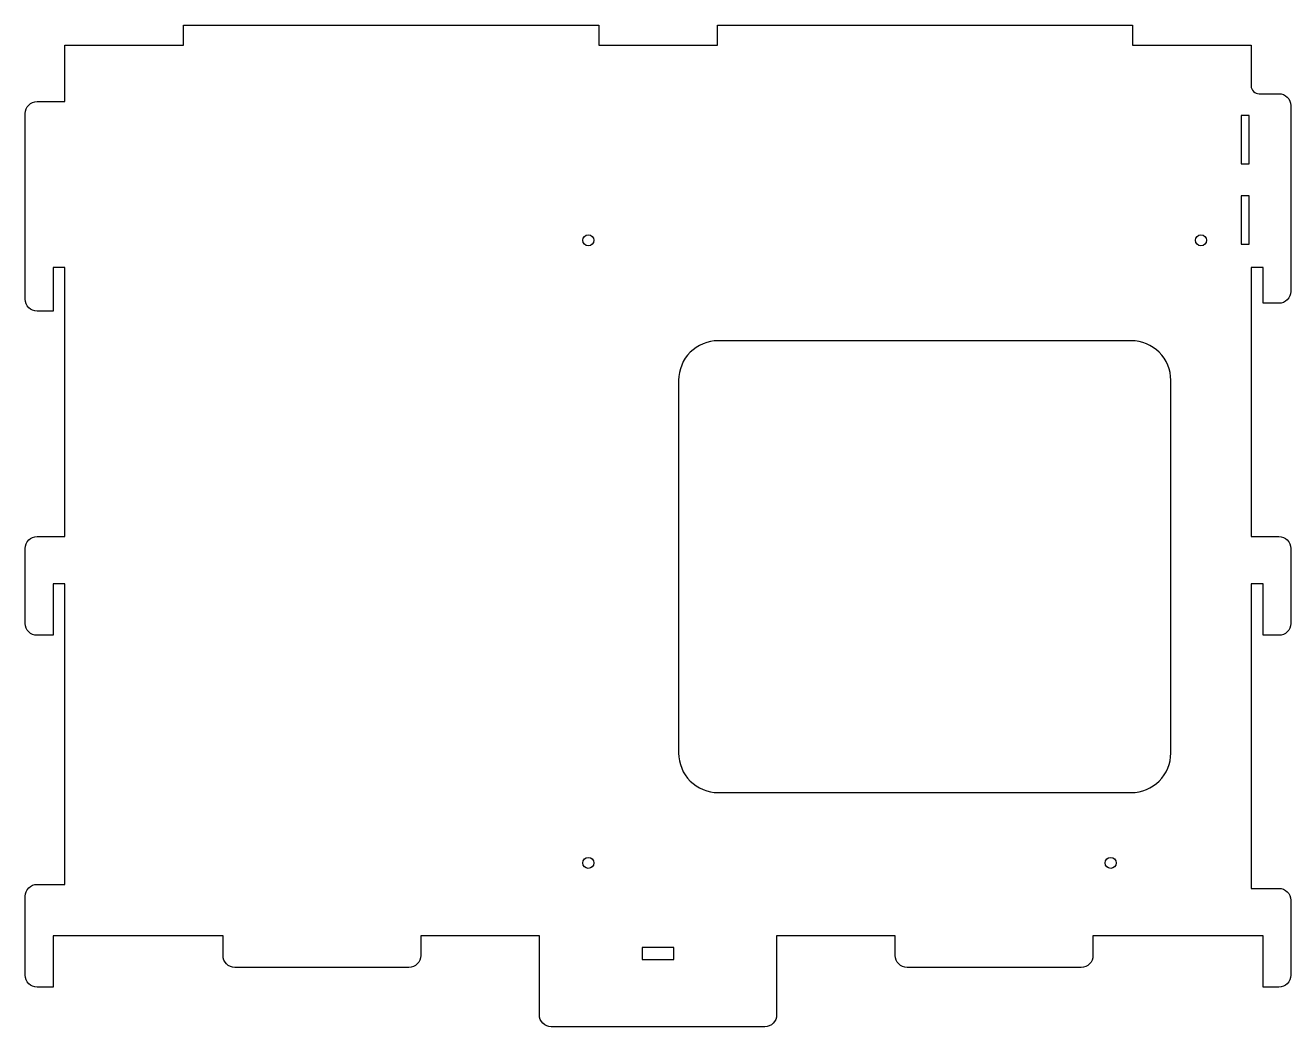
# Model space of a CAD drawing. Header units: millimetres. Extents: x 28 to 348, y 39 to 293.
import ezdxf

# ---------------------------------------------------------------- set-up
doc = ezdxf.new("R2010")
doc.units = ezdxf.units.MM
doc.layers.get('0').update_dxf_attribs({"linetype": 'CONTINUOUS'})

msp = doc.modelspace()

# ---------------------------------------------------------------- linework, layer by layer
for points in [[(338.03, 125.26), (338.03, 75.26), (338.03, 74.26), (345.03, 74.26, -0.414214), (348.03, 71.26), (348.03, 52.26, -0.414214), (345.03, 49.26), (341.03, 49.26), (341.03, 62.26), (298.03, 62.26), (298.03, 57.26, -0.414214), (295.03, 54.26), (251.03, 54.26, -0.414214), (248.03, 57.26), (248.03, 62.26), (218.03, 62.26), (218.03, 42.26, -0.414214), (215.03, 39.26), (161.03, 39.26, -0.414214), (158.03, 42.26), (158.03, 62.26), (128.03, 62.26), (128.03, 57.26, -0.414214), (125.03, 54.26), (81.03, 54.26, -0.414214), (78.03, 57.26), (78.03, 62.26), (35.03, 62.26), (35.03, 49.26), (31.03, 49.26, -0.414214), (28.03, 52.26), (28.03, 72.26, -0.414214), (31.03, 75.26), (38.03, 75.26), (38.03, 151.26), (35.03, 151.26), (35.03, 138.26), (31.03, 138.26, -0.414214), (28.03, 141.26), (28.03, 160.26, -0.414214), (31.03, 163.26), (38.03, 163.26), (38.03, 231.26), (35.03, 231.26), (35.03, 220.26), (31.03, 220.26, -0.414214), (28.03, 223.26), (28.03, 270.26, -0.414214), (31.03, 273.26), (38.03, 273.26), (38.03, 287.56), (68.03, 287.56), (68.03, 292.56), (173.03, 292.56), (173.03, 287.56), (203.03, 287.56), (203.03, 292.56), (308.03, 292.56), (308.03, 287.56), (338.03, 287.56), (338.03, 277.26, 0.414214), (340.03, 275.26), (345.03, 275.26, -0.414214), (348.03, 272.26), (348.03, 225.26, -0.414214), (345.03, 222.26), (341.03, 222.26), (341.03, 231.26), (338.03, 231.26), (338.03, 163.26), (345.03, 163.26, -0.414214), (348.03, 160.26), (348.03, 141.26, -0.414214), (345.03, 138.26), (341.03, 138.26), (341.03, 151.26), (338.03, 151.26)], [(193.25, 202.78), (193.25, 108.48, 0.414214), (203.25, 98.48), (307.71, 98.48, 0.414214), (317.71, 108.48), (317.71, 202.78, 0.414214), (307.71, 212.78), (203.25, 212.78, 0.414214)]]:
    msp.add_lwpolyline(points, format="xyb", close=True)
for points in [[(335.49, 269.72), (335.49, 257.52), (337.51, 257.52), (337.51, 269.72)], [(337.51, 249.4), (335.49, 249.4), (335.49, 237.2), (337.51, 237.2)], [(184.03, 59.26), (184.03, 56.26), (192.03, 56.26), (192.03, 59.26)]]:
    msp.add_lwpolyline(points, close=True)
for centre in [(170.39, 238.18), (325.33, 238.18), (170.39, 80.7), (302.51, 80.7)]:
    msp.add_circle(centre, 1.4)

doc.saveas('drawing.dxf')
